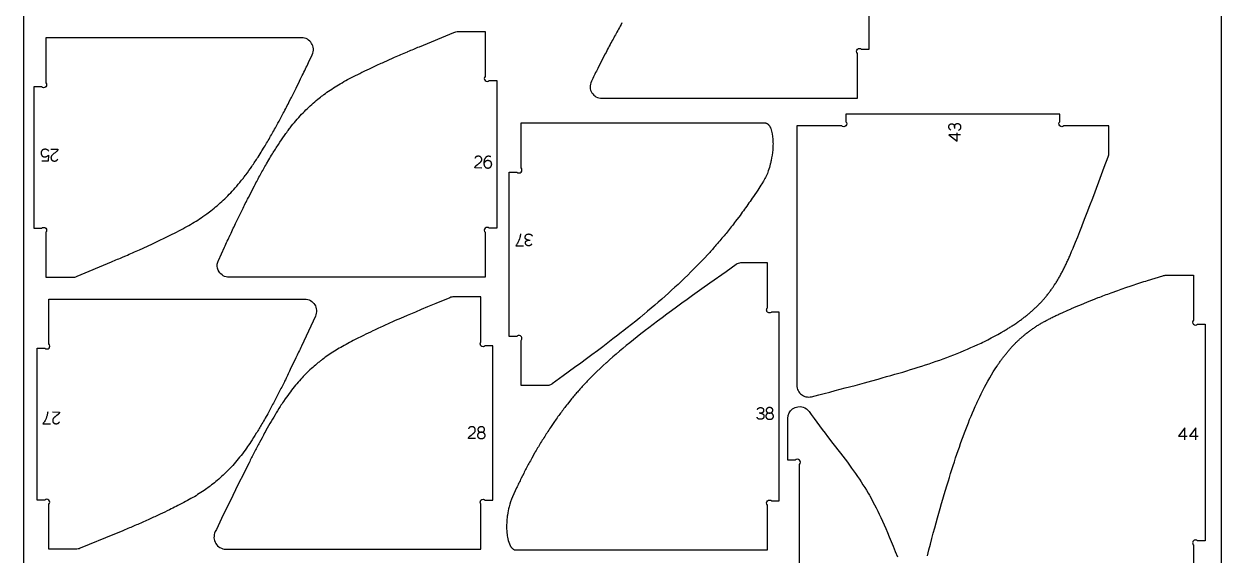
# Model space of a CAD drawing. Header units: millimetres. Extents: x 129 to 4060, y -1224 to 1216.
# Drawn here: x 129 to 1349, y -46 to 495 of the extents above; entities that cross this region are included whole.
import ezdxf

# ---------------------------------------------------------------- set-up
doc = ezdxf.new("R2010")
doc.units = ezdxf.units.MM
for name, color, linetype, true_color in [('cnc kesim', 7, 'Continuous', 0xff7300), ('Layer 01', 7, 'Continuous', 0x000000), ('çizim', 7, 'Continuous', 0x0500ff)]:
    doc.layers.add(name, color=color, linetype=linetype, true_color=true_color)

msp = doc.modelspace()

# ---------------------------------------------------------------- linework, layer by layer
at = {"layer": 'cnc kesim'}
for points in [[(738.3, 495.6, 0.002224), (734.7, 489.2, 0.003516), (728.4, 477.7), (727.9, 476.8, 0.003971), (721.2, 464), (714.4, 450.8, 0.001895), (708.5, 439.1), (707.1, 436.2, 0.130892), (705.8, 430.1, 0.124028), (707.6, 424.5, 0.124349), (711.8, 420.4, 0.131595), (717.8, 418.8), (978.2, 418.8), (978.2, 464.6, -1), (982.4, 468.8), (990.2, 468.8), (990.2, 604.8)], [(1049.5, -47.2), (1051, -41.3), (1051, -41.2), (1052.6, -35.4), (1054, -29.7), (1055.5, -24.3), (1057, -18.9), (1058.4, -13.7), (1059.8, -8.7), (1061.2, -3.7), (1062.6, 1.1), (1064, 5.9), (1065.3, 10.5), (1066.7, 15.1), (1068, 19.5), (1069.3, 23.9), (1070.9, 29.1), (1071.9, 32.4), (1073.2, 36.5), (1074.5, 40.6), (1075.8, 44.6), (1077.1, 48.5), (1078.3, 52.4), (1079.6, 56.2), (1080.9, 59.9), (1082.1, 63.6), (1083.4, 67.2), (1084.7, 70.8), (1086, 74.4), (1087.3, 77.9), (1088.6, 81.3), (1089.9, 84.8), (1091.3, 88.2), (1092.6, 91.6), (1094, 94.9), (1095.4, 98.3), (1096.8, 101.6), (1098.3, 104.9), (1099.8, 108.2), (1100.3, 109.3), (1101.3, 111.4), (1102.9, 114.7), (1104.4, 117.9), (1106.1, 121.2), (1107.7, 124.4), (1109.4, 127.5), (1111.2, 130.7), (1113, 133.9), (1114.8, 137), (1116.7, 140.1), (1118.6, 143.1), (1119.4, 144.3), (1120.6, 146.1, -0.004641), (1122.6, 149.1, -0.004902), (1124.6, 152, -0.005172), (1126.7, 154.8, -0.00545), (1128.9, 157.6, -0.005729), (1131.1, 160.3, -0.006006), (1133.3, 163, -0.006272), (1135.6, 165.6, -0.00652), (1138, 168.1, -0.006741), (1140.4, 170.5, -0.006928), (1142.9, 172.9, -0.007073), (1145.4, 175.2, -0.007166), (1148, 177.4, -0.007201), (1150.7, 179.6, -0.007168), (1153.5, 181.7, -0.007245), (1156.3, 183.8), (1156.4, 183.8, -0.006651), (1159.3, 185.7, -0.006614), (1162.3, 187.7, -0.006273), (1165.5, 189.6, -0.005857), (1168.8, 191.5, -0.005376), (1172.2, 193.3, -0.004838), (1175.8, 195.1, -0.004242), (1179.5, 197, -0.0065), (1183.4, 198.8), (1187.5, 200.7), (1191.9, 202.6), (1196, 204.4), (1196.5, 204.6), (1201.3, 206.7), (1206.5, 208.8), (1212, 211.1), (1217.7, 213.4), (1218.1, 213.6), (1223.7, 215.8, -0.00247), (1230.1, 218.2, -0.004424), (1236.7, 220.7), (1243.6, 223.2, -0.003415), (1250.7, 225.7), (1258.2, 228.2, -0.002096), (1266, 230.7), (1266.1, 230.8, -0.002704), (1274, 233.3), (1289.4, 238.1, -0.073928), (1292.7, 238.6), (1320.7, 238.6), (1320.7, 192.8, 1), (1324.9, 188.6), (1332.7, 188.6), (1332.7, -31.9), (1324.9, -31.9, 1), (1320.7, -36.2), (1320.7, -81.9)], [(919.2, -149.8), (919.2, 45.9, 1), (914.9, 50.2), (907.2, 50.2), (907.2, 92.8, -0.512062), (923, 104.2, -0.155786), (928.9, 99.8), (931.2, 96.6), (934, 92.8), (936.8, 89), (939.6, 85.2), (942.4, 81.5), (945.2, 77.8), (947.9, 74.2), (953.3, 67.2), (960.9, 57.3), (963.3, 54.1), (965.7, 51.1), (968, 48.1), (970.1, 45.1), (972.3, 42.2), (974.3, 39.3), (976.4, 36.5), (978.3, 33.7), (980.2, 30.9), (982.1, 28.1), (983.9, 25.2), (985.7, 22.4), (987.4, 19.6), (989.2, 16.7), (990.5, 14.4), (990.8, 13.8), (992.5, 10.8), (994.1, 7.8), (995.7, 4.8), (997.3, 1.7), (998.9, -1.6), (1000.5, -4.9), (1002.1, -8.3), (1003.7, -11.9), (1005.4, -15.6), (1007.1, -19.5), (1008.8, -23.6), (1010.7, -27.9), (1012.6, -32.5), (1014.6, -37.5), (1016.8, -42.7), (1019.1, -48.3)]]:
    msp.add_lwpolyline(points, format="xyb", dxfattribs=at)
for points in [[(146.8, 286.5, -1), (151, 282.3), (151, 236.5), (178.4, 236.5, 0.099199), (182.9, 237.5), (218, 252.2, 0.001987), (230.1, 257.4), (232.5, 258.4, 0.002753), (246.6, 264.6), (259.1, 270.3, 0.003849), (270.2, 275.5), (280, 280.4, 0.006063), (288.8, 284.9, 0.007751), (296.7, 289.3, 0.0092), (304.2, 293.7, 0.010536), (311.1, 298.3, 0.006943), (315.3, 301.2), (317.8, 303.1, 0.011896), (324.2, 308.1, 0.012205), (330.4, 313.6, 0.012235), (336.6, 319.5, 0.012025), (342.6, 325.9, 0.01151), (348.7, 333, 0.006708), (352.4, 337.6, 0.0046), (354.9, 340.9, 0.009449), (361.1, 349.5, 0.007805), (367.4, 359, 0.006705), (371.4, 365.4), (373.7, 369.2, 0.005739), (380.2, 380.1, 0.004758), (386.6, 391.6, 0.004044), (390.9, 399.5), (393.1, 403.6, 0.003879), (399.6, 416.1), (400.8, 418.5, 0.002235), (406.1, 429, 0.00222), (410.8, 438.5), (412.5, 442.1, 0.002083), (418.9, 455.4), (422.6, 463.2, 0.129474), (423.8, 469.3, 0.122472), (421.9, 474.8, 0.123006), (417.7, 478.9, 0.130779), (411.8, 480.5), (151, 480.5), (151, 434.7, -1), (146.8, 430.5), (139, 430.5), (139, 286.5)], [(337.9, 236.5, -0.130679), (331.9, 238.1, -0.122316), (327.7, 242.1, -0.168961), (325.9, 249.9, -0.081751), (327, 253.7), (333.1, 267.1, -0.001415), (339, 279.7), (339.2, 280, -0.001866), (345.2, 292.8), (351.4, 305.4, -0.003908), (357.5, 317.7), (358.9, 320.3, -0.002981), (363.7, 329.7, -0.004491), (369.9, 341.2, -0.00537), (376, 352.1), (378.4, 356.1, -0.003886), (382.1, 362.4, -0.007608), (388.2, 371.9, -0.00932), (394.2, 380.8, -0.005641), (397.4, 385.2, -0.004898), (400.1, 388.8, -0.011482), (406, 396, -0.011959), (411.8, 402.5, -0.012274), (417.7, 408.5, -0.012377), (423.6, 414, -0.012225), (429.7, 419, -0.011731), (434.5, 422.7), (436, 423.8, -0.011042), (442.5, 428.3, -0.009998), (449.4, 432.6, -0.008669), (456.7, 436.8, -0.007078), (464.6, 441, -0.005247), (473.3, 445.3), (474.1, 445.7, -0.003639), (483.1, 450, -0.004081), (494.1, 455.1), (496.2, 456, -0.002551), (506.4, 460.6, -0.002478), (519.7, 466.3), (520.2, 466.5, -0.001713), (531.8, 471.4), (566.9, 485.9, -0.098296), (571.4, 486.8), (598.8, 486.8), (598.8, 441.1, 1), (603, 436.8), (610.8, 436.8), (610.8, 286.5), (603, 286.5, 1), (598.8, 282.3), (598.8, 236.5)], [(966.4, 395, -1), (962.2, 390.8), (916.4, 390.8), (916.4, 126.5, 0.119783), (917.8, 121, 0.109726), (921.1, 117, 0.108902), (925.8, 114.8, 0.118082), (931.5, 114.8), (938.9, 116.7), (944.5, 118.2), (950.1, 119.6), (955.7, 121.1), (965.9, 123.8), (975.9, 126.4), (985.5, 129), (992.8, 131.1), (999.2, 132.8), (1003.6, 134.1), (1008, 135.3), (1012.2, 136.5), (1016.4, 137.7), (1020.5, 138.9), (1024.5, 140), (1028.5, 141.2), (1032.4, 142.4), (1036.2, 143.6), (1040, 144.8), (1043.8, 146), (1047.5, 147.2), (1051.2, 148.4), (1054.9, 149.7), (1058.4, 150.9), (1058.5, 150.9), (1062.1, 152.2), (1065.7, 153.5), (1069.3, 154.8), (1072.8, 156.2), (1076.4, 157.5), (1079.9, 158.9), (1083.4, 160.3), (1086.9, 161.8), (1090.4, 163.3), (1093.9, 164.8), (1097.3, 166.3), (1100.8, 167.9), (1104.2, 169.5), (1106, 170.4), (1107.7, 171.2), (1111.1, 172.9), (1114.5, 174.7), (1117.9, 176.4), (1121.2, 178.3), (1124.6, 180.2), (1127.9, 182.1, 0.003913), (1131.2, 184, 0.004169), (1134.4, 186.1, 0.007375), (1137.6, 188.1), (1140.7, 190.2, 0.005054), (1143.8, 192.4, 0.005321), (1146.8, 194.6, 0.005589), (1149.7, 196.9, 0.005854), (1152.6, 199.2, 0.006111), (1155.3, 201.5, 0.006354), (1158.1, 204, 0.006578), (1160.7, 206.5, 0.006775), (1163.3, 209, 0.006938), (1165.8, 211.6, 0.007062), (1168.2, 214.3, 0.007142), (1170.5, 217, 0.007168), (1172.8, 219.9, 0.007135), (1175, 222.8, 0.008648), (1177.2, 225.8), (1177.7, 226.5, 0.00523), (1179.2, 228.9, 0.006645), (1181.3, 232.1, 0.006357), (1183.3, 235.4, 0.006006), (1185.2, 238.8, 0.005592), (1187.1, 242.3, 0.005112), (1189, 246, 0.004566), (1190.8, 249.9, 0.003959), (1192.7, 253.9, 0.005854), (1194.6, 258.1), (1196.5, 262.6), (1198, 266.1), (1198.5, 267.3), (1200.5, 272.3), (1202.7, 277.6), (1205, 283.2), (1206.9, 288.2), (1207.3, 289.3), (1209.8, 295.7), (1212.4, 302.4), (1215.2, 309.6), (1218, 317.2), (1224.2, 333.6), (1229.8, 348.6), (1233.7, 359.1, 0.090513), (1234.5, 363.2), (1234.5, 390.8), (1188.7, 390.8, -1), (1184.5, 395), (1184.5, 402.8), (966.4, 402.8)], [(635.4, 172.1, 1), (631.1, 176.3), (623.4, 176.3), (623.4, 343.7), (631.1, 343.7, 1), (635.4, 348), (635.4, 393.7), (883.9, 393.7), (884.1, 393.7), (884.2, 393.7), (884.3, 393.7), (884.5, 393.7), (884.6, 393.7), (884.7, 393.7), (884.9, 393.6), (885, 393.6), (885.1, 393.6), (885.2, 393.5), (885.3, 393.5), (885.5, 393.5), (885.6, 393.4), (885.7, 393.4), (885.8, 393.3), (885.9, 393.2), (886, 393.2), (886.2, 393.1), (886.3, 393.1), (886.4, 393), (886.5, 392.9), (886.6, 392.8), (886.7, 392.8), (886.8, 392.7), (886.9, 392.6), (887, 392.5), (887.1, 392.4), (887.2, 392.4), (887.3, 392.3), (887.4, 392.2), (887.5, 392), (887.7, 391.8), (887.9, 391.6), (888.1, 391.4), (888.2, 391.2), (888.4, 391), (888.5, 390.7), (888.6, 390.5), (888.8, 390.3), (888.9, 390.1), (889, 389.9), (889.3, 389.4), (889.5, 389), (889.7, 388.6), (889.9, 388.1, -0.07544), (892, 377.2, -0.017752), (892.2, 372.5, -0.019964), (891.9, 366.2, -0.029539), (890.3, 355.4, -0.009805), (889.4, 351.7, -0.02259), (887.4, 344.8, -0.056545), (882.6, 334.5), (880.9, 331.8, -0.004339), (876.6, 325.3), (872.2, 318.7, -0.003367), (867.7, 312.2, -0.003387), (863.2, 305.8, -0.005584), (858.6, 299.6), (854.1, 293.6, -0.003411), (849.7, 287.9, -0.00339), (845.4, 282.5, -0.003345), (841.2, 277.4, -0.003631), (837.1, 272.6), (836.7, 272.1, -0.002824), (833.2, 268.1, -0.003028), (829.5, 263.8, -0.005613), (825.8, 259.8), (822.3, 255.9), (818.8, 252.3), (815.4, 248.7), (812, 245.3), (808.6, 242), (805.3, 238.7), (802.1, 235.5), (799.6, 233.2), (798.8, 232.4), (795.5, 229.3), (792.2, 226.3), (788.9, 223.3), (785.6, 220.3), (782.2, 217.2), (778.8, 214.2), (775.3, 211.2), (771.8, 208.1), (768.1, 205), (764.4, 201.9), (760.5, 198.6), (760, 198.3), (756.5, 195.3), (752.3, 191.9), (748, 188.5), (743.5, 184.9), (738.8, 181.3), (737.9, 180.6), (734, 177.5), (729, 173.7), (723.9, 169.8), (718.6, 165.8), (713.2, 161.7), (707.7, 157.6), (702, 153.4), (696.2, 149.1), (690, 144.5), (678.3, 136), (667.2, 127.9, -0.033265), (666.2, 127.2, -0.13094), (662.7, 126.3), (635.4, 126.3)], [(890.8, 201.1, -1), (886.5, 205.3), (886.5, 251.1), (859.2, 251.1, 0.157532), (854.7, 249.5), (844.4, 242.2), (827.7, 230.4), (819.6, 224.6), (810.3, 217.9), (804.7, 213.9), (799.3, 210), (794, 206.2), (788.9, 202.4), (784, 198.8), (783.9, 198.8), (779.1, 195.2), (774.4, 191.7), (770, 188.4), (765.6, 185.1), (761.9, 182.2), (761.5, 181.9), (757.5, 178.8), (753.6, 175.7), (749.9, 172.8), (746.3, 169.8), (742.7, 166.9), (739.2, 164), (735.8, 161.2), (732.4, 158.3), (729, 155.4), (725.7, 152.5), (722.4, 149.5), (722.3, 149.4), (719.1, 146.5), (715.9, 143.5), (712.6, 140.4), (709.3, 137.2, 0.003368), (706.1, 133.9, 0.003549), (702.8, 130.5, 0.003714), (699.5, 127, 0.003859), (696.2, 123.4, 0.003981), (692.8, 119.6, 0.00408), (689.5, 115.7, 0.005201), (686.1, 111.5), (682.6, 107.2, 0.00409), (679.1, 102.7, 0.003994), (675.7, 98.1, 0.003891), (672.2, 93.3, 0.006557), (668.7, 88.4), (665.3, 83.3, 0.003578), (662, 78.2, 0.00348), (658.7, 73, 0.00339), (655.4, 67.8, 0.003307), (652.3, 62.6, 0.006014), (649.2, 57.3), (646.3, 52.1, 0.003101), (643.5, 46.9, 0.003045), (640.7, 41.8, 0.00454), (638.1, 36.7), (635.6, 31.7, 0.002905), (633.2, 26.8, 0.00569), (630.9, 21.9), (626.7, 12.8, 0.040806), (623.3, 2.7, 0.025369), (621.6, -5.7, 0.005833), (621.3, -7.9, 0.034255), (620.7, -18.8, 0.018859), (621, -24, 0.030232), (621.9, -29.8, 0.067126), (624.3, -36.6), (624.5, -37), (624.7, -37.4), (624.9, -37.7), (625, -37.9), (625.1, -38.1), (625.3, -38.3), (625.4, -38.5), (625.6, -38.7), (625.7, -38.9), (625.9, -39), (626.1, -39.2), (626.2, -39.4), (626.4, -39.6), (626.6, -39.8), (626.8, -39.9), (627, -40.1), (627.1, -40.2), (627.2, -40.2), (627.3, -40.3), (627.4, -40.4), (627.5, -40.5), (627.6, -40.5), (627.7, -40.6), (627.8, -40.6), (627.9, -40.7), (628, -40.8), (628.1, -40.8), (628.2, -40.9), (628.3, -40.9), (628.4, -41), (628.5, -41), (628.7, -41.1), (628.8, -41.1), (628.9, -41.1), (629, -41.2), (629.1, -41.2), (629.3, -41.2), (629.4, -41.2), (629.5, -41.3), (629.6, -41.3), (629.8, -41.3), (629.9, -41.3), (630, -41.3), (630.2, -41.3), (886.5, -41.3), (886.5, 4.5, -1), (890.8, 8.7), (898.5, 8.7), (898.5, 201.1)], [(414.9, 214.3, -0.131825), (420.9, 212.7, -0.12252), (425.1, 208.6, -0.121018), (426.9, 203, -0.128805), (425.8, 196.9), (411.6, 166.4, -0.00162), (405.9, 154.3), (400.2, 142.4, -0.002537), (394.5, 130.7), (394.2, 130.1, -0.002884), (388.7, 119.2, -0.003809), (383, 108.1, -0.004709), (377.2, 97.4), (374.7, 92.9, -0.003236), (371.4, 87.2, -0.006969), (365.6, 77.6, -0.008554), (359.9, 68.7, -0.007373), (355.7, 62.5), (354.2, 60.5, -0.011154), (348.6, 53.1, -0.011716), (343, 46.4, -0.012116), (337.3, 40.3, -0.012317), (331.7, 34.8, -0.012287), (325.9, 29.6, -0.012002), (320, 24.9), (318.6, 23.8, -0.008831), (313.9, 20.4, -0.010583), (307.5, 16.1, -0.009454), (300.8, 12, -0.008064), (293.6, 8, -0.006318), (285.8, 3.9, -0.004345), (279, 0.5), (277.2, -0.3, -0.003834), (267.6, -4.9, -0.003433), (256.9, -9.8), (256.8, -9.8, -0.003138), (244.8, -15.2, -0.002467), (233.4, -20.1), (231.5, -20.9, -0.001777), (221.2, -25.2), (186.2, -39.6, -0.09758), (181.6, -40.5), (154.3, -40.5), (154.3, 5.3, 1), (150.1, 9.5), (142.3, 9.5), (142.3, 164.3), (150.1, 164.3, 1), (154.3, 168.6), (154.3, 214.3)], [(598.8, 166.6, -1), (594.6, 170.8), (594.6, 216.6), (567.2, 216.6, 0.098031), (562.7, 215.7), (548.6, 209.8), (540, 206.3), (533.5, 203.6), (527.7, 201.1), (519.4, 197.6), (515.5, 195.9, 0.002), (506.5, 192, 0.004239), (494.8, 186.7), (492, 185.4, 0.002651), (484.3, 181.8, 0.003696), (474.9, 177.3), (466.4, 173, 0.005436), (458.8, 169, 0.007123), (451.8, 165.1, 0.008627), (445.2, 161.1, 0.009923), (438.9, 157.1, 0.011115), (433, 152.8, 0.005365), (430.3, 150.8, 0.006379), (427.3, 148.3, 0.012207), (421.7, 143.5, 0.012313), (416.2, 138.3, 0.012089), (410.9, 132.6, 0.011568), (405.6, 126.5, 0.010822), (400.3, 119.8, 0.00994), (395.1, 112.6), (393.2, 109.8, 0.005617), (389.9, 104.8, 0.007104), (384.7, 96.3, 0.005691), (379.4, 87.4, 0.004358), (374.2, 78.1), (374.1, 78, 0.00361), (368.9, 68.2, 0.002824), (363.5, 58, 0.003173), (358.2, 47.5), (354.7, 40.5), (352.8, 36.7), (347.3, 25.6), (341.8, 14.2), (330.3, -9.2), (324.9, -20.3), (323.8, -22.6, 0.128538), (322.5, -28.8, 0.121495), (324.3, -34.6, 0.125802), (328.6, -38.8), (328.6, -38.8, 0.134272), (334.6, -40.5), (594.6, -40.5), (594.6, 5.3, -1), (598.8, 9.5), (606.6, 9.5), (606.6, 166.6)]]:
    msp.add_lwpolyline(points, format="xyb", close=True, dxfattribs=at)
at = {"layer": 'Layer 01'}
msp.add_lwpolyline([(128.8, 1215.6), (1348.8, 1215.6), (1348.8, -1224.4), (128.8, -1224.4)], close=True, dxfattribs=at)
at = {"layer": 'çizim'}
for p, q in [((1080, 375.1), (1080, 383.8)), ((1305.5, 74.5), (1314.2, 74.5)), ((1316.7, 74.5), (1325.4, 74.5))]:
    msp.add_line(p, q, dxfattribs=at)
for points in [[(1083.4, 381.5), (1071.4, 381.5), (1080, 375.1)], [(154.2, 365), (154.1, 365.1), (154, 365.2), (153.9, 365.3), (153.8, 365.4), (153.7, 365.5), (153.6, 365.6), (153.5, 365.7), (153.5, 365.8), (153.4, 365.9), (153.3, 366), (153.2, 366.1), (153, 366.1), (152.9, 366.2), (152.8, 366.3), (152.7, 366.4), (152.6, 366.4), (152.5, 366.5), (152.4, 366.5), (152.3, 366.6), (152.2, 366.6), (152, 366.7), (151.9, 366.7), (151.8, 366.7), (151.7, 366.8), (151.5, 366.8), (151.4, 366.8), (151.3, 366.8), (151.1, 366.9), (151, 366.9), (150.9, 366.9), (150.7, 366.9), (150.6, 366.9), (150.4, 366.9), (150.3, 366.9), (150.1, 366.9), (149.9, 366.9), (149.8, 366.9), (149.6, 366.8), (149.5, 366.8), (149.3, 366.8), (149.2, 366.8), (149, 366.7), (148.9, 366.7), (148.8, 366.7), (148.6, 366.6), (148.5, 366.6), (148.4, 366.5), (148.2, 366.5), (148.2, 366.4), (148.1, 366.4), (148.1, 366.4), (148, 366.4), (147.9, 366.3), (147.9, 366.3), (147.8, 366.2), (147.8, 366.2), (147.7, 366.2), (147.7, 366.1), (147.6, 366.1), (147.5, 366), (147.5, 366), (147.4, 365.9), (147.4, 365.9), (147.3, 365.8), (147.3, 365.8), (147.2, 365.7), (147.2, 365.7), (147.1, 365.6), (147.1, 365.5), (147.1, 365.5), (147, 365.4), (147, 365.4), (146.9, 365.3), (146.9, 365.2), (146.8, 365.1), (146.8, 365.1), (146.7, 364.9), (146.6, 364.8), (146.6, 364.7), (146.5, 364.6), (146.5, 364.5), (146.5, 364.4), (146.4, 364.3), (146.4, 364.2), (146.4, 364.1), (146.3, 364), (146.3, 363.9), (146.3, 363.8), (146.3, 363.7), (146.3, 363.6), (146.3, 363.5), (146.3, 363.4), (146.3, 363.3), (146.3, 363.2), (146.3, 363.1), (146.3, 363), (146.3, 362.9), (146.3, 362.8), (146.3, 362.7), (146.3, 362.6), (146.3, 362.5), (146.3, 362.4), (146.3, 362.3), (146.3, 362.2), (146.4, 362.1), (146.4, 362), (146.4, 361.9), (146.4, 361.8), (146.5, 361.7), (146.5, 361.6), (146.5, 361.6), (146.6, 361.5), (146.6, 361.4), (146.6, 361.3), (146.7, 361.2), (146.7, 361.1), (146.7, 361), (146.8, 361), (146.8, 360.9), (146.9, 360.8), (146.9, 360.7), (147, 360.6), (147, 360.6), (147.1, 360.5), (147.2, 360.4), (147.2, 360.3), (147.3, 360.3), (147.3, 360.2), (147.4, 360.1), (147.5, 360.1), (147.5, 360), (147.6, 359.9), (147.7, 359.9), (147.7, 359.8), (147.8, 359.8), (147.9, 359.7), (148, 359.7), (148.1, 359.6), (148.1, 359.6), (148.2, 359.5), (148.3, 359.5), (148.4, 359.5), (148.5, 359.4), (148.6, 359.4), (148.7, 359.4), (148.7, 359.3), (148.8, 359.3), (148.9, 359.3), (149, 359.3), (149.1, 359.3), (149.2, 359.2), (149.3, 359.2), (149.4, 359.2), (149.5, 359.2), (149.7, 359.2), (149.8, 359.2), (149.9, 359.2), (150, 359.2), (150.1, 359.2), (150.3, 359.2), (150.4, 359.2), (150.5, 359.2), (150.7, 359.2), (150.8, 359.2), (150.9, 359.3), (151.1, 359.3), (151.2, 359.3), (151.3, 359.4), (151.4, 359.4), (151.5, 359.4), (151.7, 359.5), (151.8, 359.5), (151.9, 359.6), (152, 359.6), (152.1, 359.7), (152.2, 359.8), (152.3, 359.8), (152.4, 359.9), (152.5, 360), (152.6, 360), (152.7, 360.1), (152.9, 360.2), (153, 360.3), (153.1, 360.3), (153.2, 360.4), (153.3, 360.5), (153.5, 360.7), (153.7, 360.9), (153.4, 354.9), (146.9, 354.9)], [(156.1, 366.9), (163.5, 366.9), (163.4, 366.7), (163.4, 366.6), (163.3, 366.5), (163.3, 366.4), (163.3, 366.3), (163.2, 366.2), (163.2, 366.2), (163.2, 366.1), (163.1, 366), (163.1, 365.9), (163, 365.8), (163, 365.7), (162.9, 365.7), (162.9, 365.6), (162.8, 365.5), (162.8, 365.4), (162.7, 365.4), (162.7, 365.3), (162.6, 365.2), (162.6, 365.1), (162.5, 365.1), (162.4, 365), (162.4, 364.9), (162.3, 364.9), (162.3, 364.8), (162.2, 364.7), (162.1, 364.7), (162.1, 364.6), (162, 364.5), (161.8, 364.4), (160.7, 363.4), (160.1, 363), (159.4, 362.5), (159.1, 362.3), (158.8, 362.1), (158.6, 361.8), (158.3, 361.6), (158, 361.4), (157.8, 361.1), (157.5, 360.9), (157.3, 360.6), (157.2, 360.6), (157.2, 360.5), (157.1, 360.4), (157.1, 360.4), (157, 360.3), (157, 360.2), (156.9, 360.2), (156.9, 360.1), (156.8, 360), (156.8, 360), (156.7, 359.9), (156.7, 359.8), (156.7, 359.8), (156.6, 359.7), (156.6, 359.6), (156.6, 359.5), (156.5, 359.4), (156.5, 359.4), (156.5, 359.3), (156.5, 359.2), (156.4, 359.1), (156.4, 359), (156.4, 359), (156.4, 358.9), (156.4, 358.8), (156.4, 358.7), (156.4, 358.6), (156.3, 358.5), (156.3, 358.5), (156.3, 358.4), (156.3, 358.3), (156.3, 358.2), (156.3, 358.1), (156.3, 358), (156.3, 357.9), (156.3, 357.8), (156.4, 357.7), (156.4, 357.6), (156.4, 357.5), (156.4, 357.4), (156.4, 357.3), (156.4, 357.3), (156.4, 357.2), (156.5, 357.1), (156.5, 357), (156.5, 356.9), (156.6, 356.8), (156.6, 356.8), (156.6, 356.7), (156.7, 356.6), (156.7, 356.5), (156.7, 356.5), (156.8, 356.4), (156.8, 356.3), (156.9, 356.3), (156.9, 356.2), (156.9, 356.1), (157, 356.1), (157.1, 356), (157.1, 356), (157.2, 355.9), (157.2, 355.8), (157.3, 355.8), (157.3, 355.7), (157.4, 355.7), (157.5, 355.6), (157.5, 355.6), (157.6, 355.5), (157.7, 355.5), (157.7, 355.4), (157.8, 355.4), (157.9, 355.4), (158, 355.3), (158, 355.3), (158.1, 355.3), (158.2, 355.2), (158.3, 355.2), (158.3, 355.2), (158.4, 355.1), (158.5, 355.1), (158.6, 355.1), (158.6, 355.1), (158.7, 355), (158.8, 355), (158.9, 355), (159, 355), (159.1, 355), (159.2, 354.9), (159.2, 354.9), (159.3, 354.9), (159.4, 354.9), (159.5, 354.9), (159.6, 354.9), (159.7, 354.9), (159.9, 354.9), (160, 354.9), (160.2, 354.9), (160.3, 354.9), (160.5, 354.9), (160.6, 354.9), (160.7, 355), (160.9, 355), (161, 355), (161.1, 355.1), (161.2, 355.1), (161.2, 355.1), (161.3, 355.1), (161.4, 355.1), (161.4, 355.2), (161.5, 355.2), (161.5, 355.2), (161.6, 355.2), (161.7, 355.3), (161.7, 355.3), (161.8, 355.3), (161.8, 355.3), (161.9, 355.4), (161.9, 355.4), (162, 355.4), (162, 355.5), (162.1, 355.5), (162.1, 355.5), (162.2, 355.6), (162.2, 355.6), (162.3, 355.6), (162.3, 355.7), (162.4, 355.7), (162.4, 355.8), (162.5, 355.8), (162.5, 355.9), (162.6, 355.9), (162.6, 355.9), (162.6, 356), (162.7, 356), (162.7, 356.1), (162.8, 356.1), (162.9, 356.2), (162.9, 356.3), (163, 356.5), (163.1, 356.6), (163.2, 356.7), (163.2, 356.8), (163.3, 356.9)], [(595.5, 347.8), (588.2, 347.9), (588.3, 348), (588.3, 348.1), (588.3, 348.2), (588.4, 348.3), (588.4, 348.4), (588.5, 348.5), (588.5, 348.6), (588.5, 348.7), (588.6, 348.7), (588.6, 348.8), (588.7, 348.9), (588.7, 349), (588.8, 349.1), (588.8, 349.1), (588.9, 349.2), (588.9, 349.3), (589, 349.4), (589, 349.4), (589.1, 349.5), (589.1, 349.6), (589.2, 349.7), (589.2, 349.7), (589.3, 349.8), (589.4, 349.9), (589.4, 349.9), (589.5, 350), (589.6, 350.1), (589.6, 350.1), (589.7, 350.2), (589.8, 350.3), (591, 351.3), (591.6, 351.7), (592.2, 352.2), (592.5, 352.4), (592.8, 352.7), (593.1, 352.9), (593.4, 353.1), (593.7, 353.4), (593.9, 353.6), (594.2, 353.8), (594.4, 354.1), (594.5, 354.1), (594.5, 354.2), (594.6, 354.3), (594.6, 354.3), (594.7, 354.4), (594.7, 354.5), (594.8, 354.5), (594.8, 354.6), (594.9, 354.7), (594.9, 354.8), (595, 354.8), (595, 354.9), (595, 355), (595.1, 355), (595.1, 355.1), (595.1, 355.2), (595.2, 355.3), (595.2, 355.4), (595.2, 355.4), (595.2, 355.5), (595.2, 355.6), (595.3, 355.7), (595.3, 355.8), (595.3, 355.8), (595.3, 355.9), (595.3, 356), (595.3, 356.1), (595.3, 356.2), (595.3, 356.3), (595.4, 356.4), (595.4, 356.4), (595.4, 356.5), (595.4, 356.6), (595.4, 356.7), (595.3, 356.8), (595.3, 356.9), (595.3, 357), (595.3, 357.1), (595.3, 357.2), (595.3, 357.3), (595.3, 357.4), (595.3, 357.5), (595.2, 357.6), (595.2, 357.6), (595.2, 357.7), (595.2, 357.8), (595.1, 357.9), (595.1, 358), (595.1, 358), (595, 358.1), (595, 358.2), (595, 358.3), (594.9, 358.3), (594.9, 358.4), (594.8, 358.5), (594.8, 358.5), (594.7, 358.6), (594.7, 358.6), (594.6, 358.7), (594.6, 358.8), (594.5, 358.8), (594.5, 358.9), (594.4, 358.9), (594.3, 359), (594.3, 359), (594.2, 359.1), (594.2, 359.1), (594.1, 359.2), (594, 359.2), (593.9, 359.3), (593.9, 359.3), (593.8, 359.4), (593.7, 359.4), (593.7, 359.4), (593.6, 359.5), (593.5, 359.5), (593.4, 359.5), (593.4, 359.6), (593.3, 359.6), (593.2, 359.6), (593.1, 359.6), (593, 359.7), (593, 359.7), (592.9, 359.7), (592.8, 359.7), (592.7, 359.7), (592.6, 359.8), (592.5, 359.8), (592.4, 359.8), (592.4, 359.8), (592.3, 359.8), (592.2, 359.8), (592.1, 359.8), (592, 359.8), (591.8, 359.8), (591.6, 359.8), (591.5, 359.8), (591.4, 359.8), (591.2, 359.8), (591.1, 359.8), (591, 359.8), (590.8, 359.7), (590.7, 359.7), (590.6, 359.7), (590.5, 359.7), (590.4, 359.6), (590.4, 359.6), (590.3, 359.6), (590.3, 359.6), (590.2, 359.5), (590.1, 359.5), (590.1, 359.5), (590, 359.5), (590, 359.4), (589.9, 359.4), (589.9, 359.4), (589.8, 359.4), (589.8, 359.3), (589.7, 359.3), (589.7, 359.3), (589.6, 359.2), (589.6, 359.2), (589.5, 359.1), (589.5, 359.1), (589.4, 359.1), (589.4, 359), (589.3, 359), (589.3, 359), (589.2, 358.9), (589.2, 358.9), (589.1, 358.8), (589.1, 358.8), (589, 358.7), (589, 358.7), (589, 358.6), (588.9, 358.6), (588.8, 358.5), (588.8, 358.4), (588.7, 358.3), (588.6, 358.2), (588.5, 358), (588.5, 357.9), (588.4, 357.8)], [(604.5, 359.2), (604.4, 359.3), (604.3, 359.4), (604.1, 359.4), (604, 359.5), (603.9, 359.6), (603.7, 359.6), (603.6, 359.6), (603.4, 359.7), (603.3, 359.7), (603.2, 359.7), (603, 359.8), (602.9, 359.8), (602.7, 359.8), (602.6, 359.8), (602.5, 359.8), (602.3, 359.8), (602.2, 359.8), (602.1, 359.8), (601.9, 359.8), (601.8, 359.8), (601.7, 359.8), (601.6, 359.8), (601.5, 359.8), (601.4, 359.7), (601.2, 359.7), (601.1, 359.7), (601, 359.6), (600.9, 359.6), (600.8, 359.6), (600.7, 359.5), (600.6, 359.5), (600.5, 359.4), (600.4, 359.4), (600.3, 359.3), (600.2, 359.2), (600.1, 359.2), (600, 359.1), (599.9, 359), (599.8, 359), (599.7, 358.9), (599.6, 358.8), (599.6, 358.7), (599.5, 358.7), (599.4, 358.6), (599.3, 358.5), (599.2, 358.4), (599.2, 358.3), (599.1, 358.2), (598.9, 358), (598.8, 357.8), (598.7, 357.5), (598.5, 357.3), (598.4, 357.1), (598.3, 356.9), (598.2, 356.7), (598.1, 356.5), (598, 356.2), (598, 356), (597.9, 355.8), (597.8, 355.6), (597.8, 355.3), (597.7, 355.1), (597.7, 354.9), (597.7, 354.7), (597.6, 353.9), (597.6, 353.8), (597.6, 353.7), (597.5, 353.6), (597.5, 353.4), (597.5, 353.1), (597.5, 352.8), (597.5, 352.6), (597.5, 352.3), (597.6, 352.1), (597.6, 351.9), (597.6, 351.6), (597.7, 351.4), (597.7, 351.3), (597.7, 351.2), (597.7, 351.1), (597.8, 351), (597.8, 350.9), (597.8, 350.8), (597.9, 350.6), (597.9, 350.5), (597.9, 350.4), (598, 350.3), (598, 350.2), (598.1, 350.1), (598.1, 350), (598.1, 349.9), (598.2, 349.8), (598.2, 349.7), (598.3, 349.6), (598.4, 349.5), (598.4, 349.4), (598.5, 349.3), (598.5, 349.3), (598.6, 349.2), (598.7, 349.1), (598.7, 349), (598.8, 349), (598.8, 348.9), (598.8, 348.9), (598.9, 348.8), (598.9, 348.8), (598.9, 348.8), (599, 348.7), (599, 348.7), (599.1, 348.6), (599.1, 348.6), (599.1, 348.6), (599.2, 348.5), (599.2, 348.5), (599.3, 348.5), (599.3, 348.5), (599.4, 348.4), (599.4, 348.4), (599.5, 348.4), (599.5, 348.3), (599.5, 348.3), (599.6, 348.3), (599.7, 348.2), (599.8, 348.2), (599.9, 348.1), (600, 348.1), (600.2, 348), (600.3, 348), (600.4, 348), (600.5, 348), (600.6, 347.9), (600.7, 347.9), (600.8, 347.9), (601, 347.9), (601.1, 347.9), (601.2, 347.8), (601.4, 347.8), (601.5, 347.8), (601.6, 347.8), (601.7, 347.8), (601.8, 347.8), (602, 347.8), (602.1, 347.8), (602.2, 347.9), (602.3, 347.9), (602.4, 347.9), (602.5, 347.9), (602.6, 347.9), (602.7, 347.9), (602.8, 348), (602.8, 348), (602.9, 348), (603, 348), (603.1, 348.1), (603.2, 348.1), (603.3, 348.1), (603.4, 348.2), (603.5, 348.2), (603.5, 348.2), (603.6, 348.3), (603.7, 348.3), (603.8, 348.4), (603.9, 348.4), (603.9, 348.5), (604, 348.5), (604.1, 348.6), (604.1, 348.6), (604.2, 348.7), (604.3, 348.7), (604.4, 348.8), (604.4, 348.9), (604.5, 348.9), (604.5, 349), (604.6, 349.1), (604.7, 349.1), (604.7, 349.2), (604.8, 349.3), (604.8, 349.4), (604.9, 349.4), (604.9, 349.5), (605, 349.6), (605, 349.7), (605, 349.8), (605.1, 349.8), (605.1, 349.9), (605.2, 350), (605.2, 350.1), (605.2, 350.2), (605.3, 350.3), (605.3, 350.4), (605.3, 350.4), (605.3, 350.5), (605.4, 350.6), (605.4, 350.7), (605.4, 350.8), (605.4, 350.9), (605.4, 351), (605.4, 351.1), (605.4, 351.2), (605.4, 351.3), (605.5, 351.4), (605.5, 351.5), (605.5, 351.6), (605.5, 351.7), (605.5, 351.9), (605.4, 352), (605.4, 352.1), (605.4, 352.2), (605.4, 352.3), (605.4, 352.4), (605.4, 352.5), (605.4, 352.6), (605.4, 352.7), (605.3, 352.7), (605.3, 352.8), (605.3, 352.9), (605.3, 353), (605.2, 353.1), (605.2, 353.2), (605.2, 353.3), (605.1, 353.4), (605.1, 353.4), (605, 353.5), (605, 353.6), (605, 353.7), (604.9, 353.7), (604.9, 353.8), (604.8, 353.9), (604.8, 354), (604.7, 354), (604.6, 354.1), (604.6, 354.2), (604.5, 354.2), (604.5, 354.3), (604.4, 354.3), (604.3, 354.4), (604.3, 354.5), (604.2, 354.5), (604.1, 354.6), (604, 354.6), (604, 354.7), (603.9, 354.7), (603.8, 354.8), (603.7, 354.8), (603.7, 354.9), (603.6, 354.9), (603.5, 354.9), (603.4, 355), (603.3, 355), (603.3, 355), (603.2, 355.1), (603.1, 355.1), (603, 355.1), (602.9, 355.1), (602.8, 355.2), (602.7, 355.2), (602.6, 355.2), (602.5, 355.2), (602.4, 355.2), (602.3, 355.3), (602.2, 355.3), (602.1, 355.3), (602, 355.3), (601.9, 355.3), (601.8, 355.3), (601.7, 355.3), (601.6, 355.3), (601.4, 355.3), (601.2, 355.3), (601.2, 355.3), (601.1, 355.3), (601, 355.3), (600.9, 355.3), (600.8, 355.2), (600.7, 355.2), (600.6, 355.2), (600.6, 355.2), (600.5, 355.2), (600.4, 355.2), (600.3, 355.1), (600.2, 355.1), (600.2, 355.1), (600.1, 355.1), (600, 355), (599.9, 355), (599.9, 355), (599.8, 354.9), (599.7, 354.9), (599.6, 354.9), (599.6, 354.8), (599.5, 354.8), (599.4, 354.8), (599.4, 354.7), (599.3, 354.7), (599.3, 354.6), (599.2, 354.6), (599.1, 354.5), (599.1, 354.5), (599, 354.4), (599, 354.4), (598.9, 354.3), (598.8, 354.2), (598.7, 354.1), (598.6, 354), (598.5, 353.9), (598.4, 353.7), (598.3, 353.6), (598.2, 353.4), (598.1, 353.3), (598, 353.1), (597.9, 353), (597.8, 352.8), (597.7, 352.7), (597.6, 352.5), (597.5, 352.3)], [(157.9, 99.3), (165.2, 99.2), (165.2, 99.1), (165.2, 99), (165.1, 98.9), (165.1, 98.8), (165.1, 98.7), (165, 98.6), (165, 98.5), (164.9, 98.5), (164.9, 98.4), (164.9, 98.3), (164.8, 98.2), (164.8, 98.1), (164.7, 98.1), (164.7, 98), (164.6, 97.9), (164.6, 97.8), (164.5, 97.7), (164.5, 97.7), (164.4, 97.6), (164.3, 97.5), (164.3, 97.5), (164.2, 97.4), (164.2, 97.3), (164.1, 97.2), (164, 97.2), (164, 97.1), (163.9, 97), (163.8, 97), (163.8, 96.9), (163.6, 96.8), (162.4, 95.8), (161.8, 95.4), (161.2, 94.9), (160.9, 94.7), (160.6, 94.5), (160.3, 94.2), (160.1, 94), (159.8, 93.8), (159.5, 93.5), (159.3, 93.3), (159.1, 93), (159, 93), (158.9, 92.9), (158.9, 92.8), (158.8, 92.8), (158.8, 92.7), (158.7, 92.6), (158.7, 92.6), (158.6, 92.5), (158.6, 92.4), (158.6, 92.4), (158.5, 92.3), (158.5, 92.2), (158.4, 92.1), (158.4, 92.1), (158.4, 92), (158.3, 91.9), (158.3, 91.8), (158.3, 91.8), (158.3, 91.7), (158.2, 91.6), (158.2, 91.5), (158.2, 91.4), (158.2, 91.4), (158.2, 91.3), (158.2, 91.2), (158.1, 91.1), (158.1, 91), (158.1, 90.9), (158.1, 90.8), (158.1, 90.8), (158.1, 90.7), (158.1, 90.6), (158.1, 90.5), (158.1, 90.4), (158.1, 90.3), (158.1, 90.2), (158.1, 90.1), (158.1, 90), (158.2, 89.9), (158.2, 89.8), (158.2, 89.7), (158.2, 89.6), (158.2, 89.6), (158.3, 89.5), (158.3, 89.4), (158.3, 89.3), (158.3, 89.2), (158.4, 89.2), (158.4, 89.1), (158.4, 89), (158.5, 88.9), (158.5, 88.9), (158.5, 88.8), (158.6, 88.7), (158.6, 88.7), (158.7, 88.6), (158.7, 88.5), (158.8, 88.5), (158.8, 88.4), (158.9, 88.3), (158.9, 88.3), (159, 88.2), (159.1, 88.2), (159.1, 88.1), (159.2, 88.1), (159.3, 88), (159.3, 88), (159.4, 87.9), (159.5, 87.9), (159.5, 87.8), (159.6, 87.8), (159.7, 87.8), (159.7, 87.7), (159.8, 87.7), (159.9, 87.6), (160, 87.6), (160, 87.6), (160.1, 87.5), (160.2, 87.5), (160.3, 87.5), (160.3, 87.5), (160.4, 87.4), (160.5, 87.4), (160.6, 87.4), (160.7, 87.4), (160.8, 87.4), (160.9, 87.3), (160.9, 87.3), (161, 87.3), (161.1, 87.3), (161.2, 87.3), (161.3, 87.3), (161.4, 87.3), (161.5, 87.3), (161.7, 87.3), (161.8, 87.3), (162, 87.3), (162.1, 87.3), (162.2, 87.3), (162.4, 87.3), (162.5, 87.4), (162.6, 87.4), (162.8, 87.4), (162.9, 87.4), (163, 87.5), (163, 87.5), (163.1, 87.5), (163.1, 87.5), (163.2, 87.5), (163.3, 87.6), (163.3, 87.6), (163.4, 87.6), (163.4, 87.6), (163.5, 87.7), (163.5, 87.7), (163.6, 87.7), (163.7, 87.8), (163.7, 87.8), (163.8, 87.8), (163.8, 87.9), (163.9, 87.9), (163.9, 87.9), (164, 88), (164, 88), (164.1, 88), (164.1, 88.1), (164.2, 88.1), (164.2, 88.2), (164.3, 88.2), (164.3, 88.2), (164.3, 88.3), (164.4, 88.3), (164.4, 88.4), (164.5, 88.4), (164.5, 88.5), (164.6, 88.5), (164.6, 88.6), (164.7, 88.7), (164.8, 88.8), (164.9, 89), (164.9, 89.1), (165, 89.2), (165.1, 89.3)], [(589, 72.2), (581.7, 72.2), (581.8, 72.4), (581.8, 72.5), (581.8, 72.6), (581.9, 72.7), (581.9, 72.8), (581.9, 72.9), (582, 72.9), (582, 73), (582.1, 73.1), (582.1, 73.2), (582.1, 73.3), (582.2, 73.4), (582.2, 73.4), (582.3, 73.5), (582.3, 73.6), (582.4, 73.7), (582.4, 73.7), (582.5, 73.8), (582.6, 73.9), (582.6, 74), (582.7, 74), (582.7, 74.1), (582.8, 74.2), (582.9, 74.2), (582.9, 74.3), (583, 74.4), (583, 74.4), (583.1, 74.5), (583.2, 74.6), (583.3, 74.7), (584.5, 75.7), (585.1, 76.1), (585.7, 76.6), (586, 76.8), (586.3, 77), (586.6, 77.3), (586.9, 77.5), (587.2, 77.7), (587.4, 78), (587.7, 78.2), (587.9, 78.5), (588, 78.5), (588, 78.6), (588.1, 78.6), (588.1, 78.7), (588.2, 78.8), (588.2, 78.8), (588.3, 78.9), (588.3, 79), (588.4, 79.1), (588.4, 79.1), (588.4, 79.2), (588.5, 79.3), (588.5, 79.3), (588.5, 79.4), (588.6, 79.5), (588.6, 79.6), (588.6, 79.6), (588.7, 79.7), (588.7, 79.8), (588.7, 79.9), (588.7, 80), (588.7, 80), (588.8, 80.1), (588.8, 80.2), (588.8, 80.3), (588.8, 80.4), (588.8, 80.5), (588.8, 80.6), (588.8, 80.6), (588.8, 80.7), (588.8, 80.8), (588.8, 80.9), (588.8, 81), (588.8, 81.1), (588.8, 81.2), (588.8, 81.3), (588.8, 81.4), (588.8, 81.5), (588.8, 81.6), (588.8, 81.7), (588.8, 81.8), (588.7, 81.8), (588.7, 81.9), (588.7, 82), (588.7, 82.1), (588.6, 82.2), (588.6, 82.3), (588.6, 82.3), (588.6, 82.4), (588.5, 82.5), (588.5, 82.6), (588.4, 82.6), (588.4, 82.7), (588.4, 82.8), (588.3, 82.8), (588.3, 82.9), (588.2, 83), (588.2, 83), (588.1, 83.1), (588.1, 83.1), (588, 83.2), (588, 83.3), (587.9, 83.3), (587.8, 83.4), (587.8, 83.4), (587.7, 83.5), (587.6, 83.5), (587.6, 83.6), (587.5, 83.6), (587.4, 83.6), (587.4, 83.7), (587.3, 83.7), (587.2, 83.8), (587.1, 83.8), (587.1, 83.8), (587, 83.9), (586.9, 83.9), (586.8, 83.9), (586.8, 84), (586.7, 84), (586.6, 84), (586.5, 84), (586.4, 84.1), (586.4, 84.1), (586.3, 84.1), (586.2, 84.1), (586.1, 84.1), (586, 84.1), (585.9, 84.2), (585.8, 84.2), (585.7, 84.2), (585.7, 84.2), (585.6, 84.2), (585.5, 84.2), (585.3, 84.2), (585.1, 84.2), (585, 84.2), (584.8, 84.2), (584.7, 84.2), (584.6, 84.2), (584.4, 84.1), (584.3, 84.1), (584.2, 84.1), (584.1, 84), (584, 84), (583.9, 84), (583.9, 84), (583.8, 84), (583.7, 83.9), (583.7, 83.9), (583.6, 83.9), (583.6, 83.9), (583.5, 83.8), (583.5, 83.8), (583.4, 83.8), (583.4, 83.8), (583.3, 83.7), (583.2, 83.7), (583.2, 83.7), (583.1, 83.6), (583.1, 83.6), (583, 83.6), (583, 83.5), (582.9, 83.5), (582.9, 83.4), (582.8, 83.4), (582.8, 83.4), (582.7, 83.3), (582.7, 83.3), (582.7, 83.2), (582.6, 83.2), (582.6, 83.1), (582.5, 83.1), (582.5, 83.1), (582.4, 83), (582.4, 83), (582.3, 82.9), (582.2, 82.8), (582.2, 82.6), (582.1, 82.5), (582, 82.4), (581.9, 82.3), (581.9, 82.2)], [(1311.9, 71), (1311.9, 83), (1305.5, 74.5)], [(1323.1, 71), (1323.1, 83), (1316.7, 74.5)]]:
    msp.add_lwpolyline(points, dxfattribs=at)
for points in [[(634.9, 280.6, -0.024846), (634.3, 277.1), (633.8, 275.5), (633.2, 273.9), (632.6, 272.6, -0.047754), (630.7, 269.5), (630, 268.6), (637.8, 268.6)], [(153.1, 99.3, -0.024846), (152.4, 95.8), (151.9, 94.2), (151.3, 92.6), (150.7, 91.3, -0.047754), (148.8, 88.2), (148.1, 87.3), (156, 87.3)]]:
    msp.add_lwpolyline(points, format="xyb", dxfattribs=at)
for points, knots in [([(1073.4, 386.5), (1071.4, 387.5), (1071.4, 389.8), (1071.4, 391.1), (1072.2, 392), (1072.9, 392.8), (1074.3, 392.8), (1075.4, 392.8), (1076, 392.4), (1076.6, 391.9), (1076.8, 391.2), (1077.1, 390.5), (1077.1, 389.7), (1077.1, 388.9), (1077.1, 388.2)], [0, 0, 0, 1, 1, 2, 2, 3, 3, 4, 4, 5, 5, 6, 6, 7, 7, 7]), ([(1077.1, 389.4), (1077.2, 390.8), (1077.8, 391.9), (1078.4, 393.1), (1080, 393.1), (1081.8, 393.1), (1082.6, 392.1), (1083.4, 391.1), (1083.4, 389.4), (1083.4, 387), (1081.1, 386.1)], [0, 0, 0, 1, 1, 2, 2, 3, 3, 4, 4, 5, 5, 5]), ([(643.5, 274.3), (642.1, 274.3), (640.9, 275), (639.7, 275.6), (639.7, 277.2), (639.7, 279), (640.7, 279.8), (641.7, 280.6), (643.4, 280.6), (645.9, 280.6), (646.8, 278.3)], [0, 0, 0, 1, 1, 2, 2, 3, 3, 4, 4, 5, 5, 5]), ([(646.3, 270.6), (645.4, 268.6), (643.1, 268.6), (641.7, 268.6), (640.9, 269.3), (640, 270.1), (640, 271.5), (640, 272.6), (640.5, 273.2), (641, 273.8), (641.7, 274), (642.3, 274.2), (643.1, 274.3), (643.9, 274.3), (644.6, 274.3)], [0, 0, 0, 1, 1, 2, 2, 3, 3, 4, 4, 5, 5, 6, 6, 7, 7, 7]), ([(879.2, 98.1), (880.6, 98), (881.7, 97.4), (882.9, 96.7), (882.9, 95.1), (882.9, 93.3), (881.9, 92.5), (880.9, 91.8), (879.2, 91.8), (876.8, 91.8), (875.9, 94)], [0, 0, 0, 1, 1, 2, 2, 3, 3, 4, 4, 5, 5, 5]), ([(876.3, 101.8), (877.3, 103.8), (879.6, 103.8), (880.9, 103.8), (881.8, 103), (882.6, 102.3), (882.6, 100.9), (882.6, 99.7), (882.2, 99.2), (881.7, 98.6), (881, 98.3), (880.3, 98.1), (879.5, 98.1), (878.7, 98.1), (878, 98.1)], [0, 0, 0, 1, 1, 2, 2, 3, 3, 4, 4, 5, 5, 6, 6, 7, 7, 7]), ([(888.7, 98.2), (890.5, 98.2), (891.5, 97.3), (892.6, 96.4), (892.6, 94.9), (892.6, 93.5), (891.5, 92.6), (890.5, 91.8), (888.7, 91.8), (887, 91.8), (886, 92.6), (884.9, 93.5), (884.9, 94.9), (884.9, 96.4), (886, 97.3), (887, 98.2), (888.7, 98.2)], [0, 0, 0, 1, 1, 2, 2, 3, 3, 4, 4, 5, 5, 6, 6, 7, 7, 8, 8, 8]), ([(888.8, 103.8), (890.1, 103.8), (891, 103.1), (892, 102.4), (892, 101.1), (892, 99.6), (890.9, 98.9), (889.9, 98.2), (888.6, 98.2), (887.4, 98.2), (886.3, 98.8), (885.3, 99.5), (885.3, 100.9), (885.3, 102.4), (886.4, 103.1), (887.4, 103.8), (888.8, 103.8)], [0, 0, 0, 1, 1, 2, 2, 3, 3, 4, 4, 5, 5, 6, 6, 7, 7, 8, 8, 8]), ([(594.9, 78.6), (596.6, 78.6), (597.7, 77.7), (598.8, 76.8), (598.8, 75.4), (598.8, 73.9), (597.7, 73.1), (596.6, 72.2), (594.9, 72.2), (593.2, 72.2), (592.1, 73.1), (591.1, 73.9), (591.1, 75.4), (591.1, 76.8), (592.1, 77.7), (593.2, 78.6), (594.9, 78.6)], [0, 0, 0, 1, 1, 2, 2, 3, 3, 4, 4, 5, 5, 6, 6, 7, 7, 8, 8, 8]), ([(595, 84.2), (596.3, 84.2), (597.2, 83.5), (598.2, 82.9), (598.2, 81.5), (598.2, 80), (597.1, 79.3), (596.1, 78.6), (594.8, 78.6), (593.6, 78.6), (592.5, 79.3), (591.5, 79.9), (591.5, 81.4), (591.5, 82.8), (592.6, 83.5), (593.6, 84.2), (595, 84.2)], [0, 0, 0, 1, 1, 2, 2, 3, 3, 4, 4, 5, 5, 6, 6, 7, 7, 8, 8, 8])]:
    msp.add_open_spline(points, degree=2, knots=knots, dxfattribs=at)

doc.saveas('drawing.dxf')
